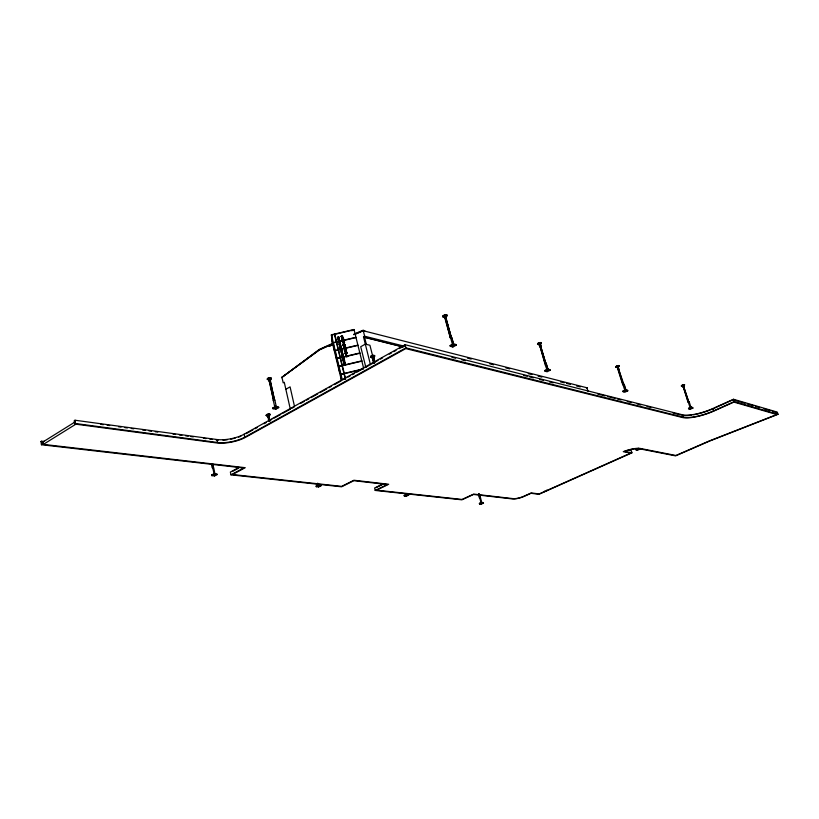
<?xml version="1.0" encoding="UTF-8"?>
<svg xmlns="http://www.w3.org/2000/svg" width="819" height="819" viewBox="0 0 819 819"><rect width="100%" height="100%" fill="white"/><g stroke="black" fill="none" stroke-linecap="round" stroke-linejoin="round"><path stroke-width="1.23" d="M346.58 356.439L347.225 355.948L347.358 356.644M341.656 354.125C341.431 354.852 342.823 353.306 343.069 353.706M343.192 345.833L343.018 345.106M344.881 349.908L344.338 350.204A2.119 1.955 -10.6 0 0 344.707 349.437L344.973 350.911M343.407 356.275L342.874 355.702M683.691 386.691L683.978 385.647L683.271 386.773L681.377 385.923L681.766 385.411M342.588 356.992L342.864 355.651M683.589 385.616L684.53 384.715M341.718 349.785L341.441 349.887M269.676 420.761L268.56 414.189M274.508 400.174L270.086 380.211L270.997 378.89L269.594 380.067L269.861 377.702L269.758 379.996L269.021 380.303L273.505 400.317L269.308 380.2M268.724 414.056C268.376 416.758 267.69 418.161 269.031 421.191M480.477 497.573L479.402 497.88L480.477 497.573L481.807 502.958L483.486 503.142L481.654 502.416L479.402 503.439L479.555 503.982L481.234 504.156L483.486 503.142M338.431 340.192C338.175 341.933 337.909 337.469 338.411 340.059M343.407 357.627L344.082 357.985L343.519 358.118A1.269 1.167 -10.8 0 0 343.785 358.507L344.041 358.906M481.654 502.416L483.343 502.6L481.091 503.613L479.402 503.439L481.224 502.907M340.018 345.853L340.438 346.007M345.045 350.542L344.912 351.013M374.263 362.725L373.024 357.811L373.382 355.497L373.372 357.893L372.758 358.077L374.007 362.94M344.164 365.141L344.134 364.731M683.701 387.09L683.957 387.367M683.783 386.64L683.23 386.722L688.114 402.436L689.291 402.057L688.451 402.283M343.345 358.21L343.519 358.794L343.253 357.719M345.925 355.763L345.905 355.671A3.194 2.948 -10.9 0 1 345.935 356.552L345.608 355.6M340.264 347.932L340.141 348.341M343.335 338.882L342.772 338.585L343.315 338.943M453.357 343.826L455.886 344.492L456.091 345.26L452.856 347L450.327 346.335L450.122 345.577L453.357 343.826L453.675 344.43L451.75 337.428L450.972 337.551L445.423 317.383C446.079 311.752 445.761 318.571 444.799 317.68L450.389 337.889L445.096 317.567L445.925 317.526L451.371 337.766L445.505 317.209L451.371 337.766M343.949 347.768L344.492 346.887A1.618 1.495 -10.3 0 0 345.034 347.225L345.761 347.44L345.086 346.969M340.745 350.317L341.288 350M338.063 338.032L337.909 337.397M339.885 344.574L339.742 343.919L340.008 344.697M343.693 345.055L343.601 345.792M540.253 342.67L539.701 345.116L540.376 342.649M340.612 349.682L340.54 350.266L340.602 349.631M343.775 347.461L344.226 348.464L344.226 347.921M623.945 384.346C627.6 399.344 624.948 381.285 623.044 384.531L617.68 367.731L618.345 365.632M618.437 365.53L618.181 367.373L623.32 384.684L622.757 384.735L617.403 367.741L615.693 366.84L618.089 367.475M539.557 346.007L540.847 345.577L539.936 345.679M342.127 353.501L342.322 354.955M688.922 402.283L683.599 386.435L683.978 384.746L684.377 385.135M546.683 368.929L544.696 363.513L545.874 363.37M211.701 474.948L214.189 473.597L216.953 473.894L217.096 474.59L214.598 475.941L211.845 475.644L211.701 474.948C216.687 476.545 210.923 465.376 213.37 467.844M547.911 368.98L550.184 370.219L547.123 371.765L545.055 371.222L544.85 370.526L547.911 368.98L547.706 369.778M344.717 351.136L345.792 350.358M340.571 346.007L340.653 345.679M343.427 356.93L343.171 356.449M683.548 386.67L684.346 385.401M341.359 352.068L342.199 352.006L341.369 352.119A1.095 1.003 -10.9 0 0 341.595 351.781L342.332 351.74A1.505 1.392 -10.7 0 1 341.707 351.474L341.523 351.505M343.028 356.879L342.997 356.183M342.004 355.159L342.956 354.822M344.093 358.773L343.826 358.046M340.868 349.744L341.861 349.498M212.264 467.854L213.022 467.946M213.544 474.221L214.22 473.853M269.594 380.026L274.252 400.153M269.932 380.835L270.628 380.968M346.161 350.901L345.618 351.351L345.782 350.276M268.468 416.206L269.502 420.915M268.652 416.062L269.963 421.058M269.052 418.202L269.062 418.181M274.017 400.01L269.625 379.883M344.727 346.867L344.328 346.621A1.781 1.638 -10.5 0 1 343.908 347.338L343.458 347.686M445.597 317.567L446.294 316.298L445.925 317.526M343.181 359.285L343.13 357.678L342.926 358.507M342.455 358.026L343.335 358.261L342.465 358.466L343.141 357.729M689.956 408.742L690.192 407.872L688.503 408.353L690.161 409.326L692.905 408.077L692.71 407.493L691.256 407.104L688.503 408.353L690.161 409.326M341.697 337.776C345.208 336.578 340.305 338.923 341.984 337.059M618.13 367.588L618.427 366.543M341.605 350.123L341.789 350.849M343.048 355.528L342.045 356.531L342.915 355.815M618.212 368.652L617.731 368.407M267.987 417.362L269.41 417.014L268.059 417.332M274.826 407.248L273.27 400.245L274.734 400.112M274.805 407.176L275.573 406.746M343.274 356.746L342.997 355.569M342.332 338.513L342.158 340.018M344.062 342.854C340.653 344.144 345.178 340.141 342.905 341.851L344.021 341.277M344.144 360.483C343.57 361.978 344.594 360.258 343.038 360.626L344.072 359.602L344.41 360.032M340.039 348.515C340.888 349.918 340.561 346.652 340.438 348.014M341.646 347.993L340.827 348.556L340.96 347.962M342.137 339.926L341.779 340.663A2.457 2.262 -10.5 0 0 342.444 339.793L342.854 340.653M540.56 343.806L540.038 344.994L540.745 343.837L540.325 344.963L545.833 363.329M342.823 358.65L343.294 358.098M343.489 359.019L343.468 358.272L343.12 358.814M374.549 362.817C373.587 355.63 371.304 356.511 373.72 363.042M342.567 336.65L341.799 337.674M340.97 349.867L340.724 350.266M345.915 352.18L346.13 354.136L345.915 352.037M343.611 339.946L343.642 339.721A1.423 1.31 -10.1 0 1 343.181 339.506M344.42 344.021L343.745 344.021L344.43 345.475M345.219 344.809L344.564 345.055L344.379 343.867M372.717 359.203C372.625 357.432 375.297 359.357 372.829 359.08M683.701 387.592L683.107 387.397L684.121 387.418M342.782 344.676L343.785 344.164M374.048 358.742L373.198 359.05M343.714 359.019L343.99 358.661A1.945 1.792 -11 0 0 343.96 358.016L343.949 357.954A1.945 1.792 -11 0 1 343.908 358.599M319 485.247L318.12 485.503M346.488 349.856L345.946 349.641M344.881 364.332L344.42 364.086M445.802 318.212C446.058 319.154 445.004 318.243 445.823 318.192M344.43 364.148L344.963 364.179M445.823 317.598L446.191 316.369M344.349 345.638L345.27 344.994M450.972 337.551L450.194 337.807L450.88 337.991M346.068 355.026L346.724 355.364M341.943 355.978L342.414 356.49L341.933 355.927M342.905 358.251L342.762 357.719L343.028 358.968M341.236 347.174L341.574 348.659M343.601 344.615L343.724 343.929M343.304 337.469L343.018 337.223M341.482 350.471C340.274 351.494 343.591 349.119 340.663 350.399M346.345 355.364L346.601 356.48M344.523 347.952L344.123 347.491M374.692 362.909L373.218 357.975L373.894 356.767M373.986 356.695L373.218 357.975M374.222 356.726L373.546 357.934M586.322 387.807L587.377 387.889L363.022 330.671L353.685 334.705M269.492 381.019L270.567 380.753M618.754 369.359L618.601 369.287M269.175 420.782L268.202 416.359L269.789 415.069L268.693 416.339L269.809 420.986M341.4 351.75L341.257 351.945A1.054 0.973 -10.9 0 0 341.513 351.443L341.707 351.433M406.654 494.727L404.197 495.434L404.351 496.017L406.306 496.232L408.64 495.116L406.531 494.318L408.64 495.116M274.59 400.112L270.168 380.149L270.997 378.89M540.151 344.676L545.536 363.37M343.56 344.215C343.509 345.383 344.789 345.69 343.632 345.557M343.059 359.121L343.509 358.742M343.325 360.544L344.359 360.247M342.966 354.392L341.82 354.699M343.601 356.838L342.895 357.125M373.843 362.428L372.44 358.087M344.031 342.946L343.345 343.1M478.961 494.052L480.006 497.594M342.465 354.013L342.516 354.494M342.158 357.002L342.496 356.408M341.892 349.365L342.199 350.041M340.755 351.003L340.909 350.849M340.223 345.331L339.414 345.731M617.956 367.506L623.883 384.408M341.687 335.964L341.728 336.599M342.025 336.906C342.055 335.636 343.448 335.595 341.994 337.152M345.27 364.23L345.608 364.905L345.28 364.281M342.311 354.893L341.718 355.282L342.178 354.903M347.092 355.426L347.911 355.917L347.389 355.692M339.117 341.482L339.097 342.465A1.024 0.942 -10.7 0 0 339.312 341.963M683.609 386.445L688.779 402.272M683.63 386.558L683.978 384.746L683.271 384.961M342.762 357.719L342.772 358.282A1.577 1.454 -11 0 1 342.485 358.691L342.813 358.599M340.694 350.675L341.38 350.174M346.068 351.218L346.007 350L344.666 350.624M347.42 356.531L346.324 356.623M342.537 357.238L342.721 356.439M339.445 345.864L339.783 345.72A1.464 1.351 -10.6 0 0 340.264 346.232A1.863 1.71 -10.8 0 1 339.66 346.734L340.837 346.509M337.95 338.104L337.899 337.346M332.688 343.376L319.308 349.406L281.49 377.641L319.39 349.744L332.698 343.765M281.746 377.498L319.645 349.805L332.954 343.826M267.485 379.177L269.922 380.118M269.256 380.866L269.461 381.449M445.178 318.202L446.427 318.448L445.751 317.997M238.841 467.495L230.374 472.061L230.948 474.836L243.652 468.007L41.452 444.748L40.95 441.502L44.277 441.308M628.787 450.122L631.234 450.593L631.94 452.825L624.59 451.443L625.143 451.238A13.473 3.44 -16.9 0 1 639.27 448.74L675.583 455.876L709.469 441.124L778.05 414.301L777.262 412.1L733.466 399.262L712.837 408.538A23.843 6.429 -18 0 1 682.493 414.813L405.098 344.717L244.134 434.203A19.789 6.706 -11.6 0 1 216.943 439.527L75 420.229L74.171 420.751L74.713 424.037L216.728 442.946A21.048 7.084 -11.6 0 0 245.628 437.274L405.763 348.607L682.452 417.526A24.846 6.654 -18 0 0 714.045 410.984L733.855 402.098L776.832 414.537L709.131 441.011L675.921 455.477L640.857 448.566A14.384 3.675 -16.9 0 0 623.269 451.668L630.732 453.081L539.178 493.929L531.224 492.936L523.372 496.457A7.596 1.894 -15.6 0 1 513.196 498.638L473.699 494.082L462.049 499.447L376.566 490.161L388.687 484.264L353.921 480.241L341.636 486.363L232.524 474.518L245.239 467.69L42.25 444.246L41.452 444.748M75.42 421.724L42.987 441.943L43.366 444.379L75.829 424.191M74.713 424.037L75.543 423.525L217.537 442.485A19.81 6.675 -11.6 0 0 244.758 437.151L405.917 347.86L683.271 417.147A23.864 6.388 -18 0 0 713.625 410.872L734.285 401.607L778.05 414.301M540.714 345.874L539.434 345.915M351.832 330.774L354.013 329.504L363.493 367.68M363.022 330.671L364.844 330.907L363.216 330.159L353.828 334.224M370.526 364.916L363.503 336.896L364.65 336.23L404.197 346.161M285.841 389.281L290.08 386.865L294.492 406.347M272.778 407.964L275.645 406.357L278.552 406.848L278.716 407.606L275.86 409.203L272.952 408.712L272.778 407.964L275.686 408.456L275.86 409.203M272.952 408.712L275.808 407.104L278.716 407.606M246.12 433.701L252.825 429.975M255.067 428.736L257.299 427.487M264.015 423.761L266.247 422.522M269.605 420.659L271.847 419.41M274.078 418.171L280.794 414.445M283.026 413.196L289.742 409.469M291.973 408.231L294.216 406.982M300.921 403.255L304.279 401.392M306.511 400.153L308.753 398.904M310.985 397.665L317.7 393.939M319.932 392.69L326.648 388.964M328.88 387.725L331.122 386.476M334.48 384.613L341.185 380.886M343.427 379.647L345.659 378.398M347.901 377.16L350.133 375.911M352.375 374.672L354.607 373.433M356.849 372.184L363.554 368.458M365.796 367.219L369.144 365.356M371.386 364.107L378.091 360.38M380.333 359.142L382.565 357.893M389.281 354.166L391.513 352.928M393.755 351.679L395.986 350.44M399.344 348.577L404.934 345.464M617.69 368.284L618.427 368.212M618.662 368.458L617.608 368.581M211.845 475.644L214.332 474.293L217.096 474.59M450.327 346.335L453.562 344.584L456.091 345.26M453.726 345.659L455.886 344.492M233.005 471.171L238.298 468.325M683.271 385.913L683.978 385.647M480.057 497.757L479.023 493.97M316.308 486.701L318.724 485.483L321.038 485.728L320.884 485.094L318.581 484.848L316.165 486.066L316.308 486.701L318.611 486.947L321.038 485.728M545.055 371.222L548.126 369.666L550.184 370.219M317.741 483.159L318.274 485.493L316.165 486.066L318.468 486.312L320.884 485.094M340.714 347.88L339.875 347.584L340.55 347.42L340.346 348.28M383.415 483.691L374.611 487.991L375.204 490.438L461.896 499.825L473.525 494.461L512.51 498.945A8.466 2.119 -15.6 0 0 523.853 496.519L531.009 493.304L538.953 494.287L631.94 452.825M375.962 487.704L382.565 484.479M375.204 490.438L387.315 484.541L353.849 480.692L341.574 486.803L230.948 474.836M404.351 496.017L406.685 494.911M623.177 391.738L626.085 390.346L627.794 390.806L625.88 389.711L622.972 391.093L623.177 391.738L624.897 392.188L627.794 390.806M406.941 495.27L408.497 494.533L406.828 494.615M682.073 385.237L683.302 384.899M682.104 385.35L682.903 385.073M372.788 358.773L373.966 358.609M479.555 503.982L481.807 502.958M688.697 408.937L691.451 407.688L692.905 408.077M714.414 408.128L733.036 399.764L744.983 403.255M638.625 448.812L638.451 448.259L635.943 449.375L636.117 449.928L638.625 448.812L640.079 449.099L639.905 448.546L637.397 449.662M640.079 449.099L637.571 450.215L636.117 449.928M355.108 334.265L363.278 330.743L364.65 336.23M329.33 346.079L332.821 344.574M329.586 346.14L333.077 344.635M617.823 368.212L618.754 368.161M340.294 343.745L338.902 343.611L340.469 343.243L339.291 343.97M345.352 365.294L344.686 365.417L345.403 365.274M341.492 336.445L341.124 336.445M341.257 336.957L342.311 336.486M341.697 339.394L342.567 339.435M340.827 348.556L341.288 348.147M544.86 363.513L539.639 345.045L537.489 344.113L539.66 345.034L545.106 363.38M269.605 380.722C267.936 381.91 271.857 380.661 269.861 381.419M212.008 464.148L212.5 467.905L211.701 464.199M269.041 380.292L267.137 379.238M372.512 358.118L370.536 357.043L372.727 357.985M689.833 406.797L683.281 386.681L681.388 385.964M266.236 415.479L268.284 416.39L269.287 421.099M625.358 390.468L622.972 391.093L624.692 391.554M479.535 497.87L478.521 494.236M682.841 384.91L683.66 384.695M404.197 495.434L406.07 494.891M544.85 370.526L547 369.983M540.079 345.454L540.837 345.505M452.784 344.379L453.624 344.369M335.258 350.737L338.257 350.03L340.1 357.616L337.09 358.323L337.889 365.683M357.954 345.393L338.564 349.959L340.407 357.545L359.838 352.958M341.206 349.959L341.83 349.662M344.615 350.419L346.007 350M341.308 352.446L342.373 352.139L342.547 352.835L341.472 352.487M341.584 352.979L342.352 352.661M341.462 353.112L342.403 352.866M344.881 352.661C346.98 352.692 343.376 354.013 345.772 352.672M347.102 353.286L346.846 352.201C346.027 352.641 346.908 353.521 346.857 353.337M345.997 352.498L346.846 352.201M345.321 353.419L345.925 353.276M346.171 353.214L346.785 353.071M345.956 353.398L345.157 353.798M341.574 354.719L343.222 354.31M337.162 358.609L340.172 357.903L342.014 365.53L339.005 366.236L339.711 373.229M359.91 353.245L340.479 357.831L342.322 365.448L361.793 360.851M342.496 358.19L343.038 357.944M342.946 360.237L344.523 359.869M343.059 360.851L344.717 360.462L343.1 361.036M343.857 362.95L345.137 362.756L343.745 363.134L343.55 362.346L344.942 361.967L345.137 362.756M344.451 363.349L344.226 361.803L344.461 363.401M344.492 363.943L344.656 365.387M361.865 361.138L342.393 365.735L344.256 373.392L363.769 368.775M360.176 369.922L344.318 373.679L345.659 379.177M341.349 379.996L332.207 342.147L331.408 334.797L354.013 329.504M354.084 329.791L331.47 335.084L332.279 342.424M342.107 336.107L341.359 335.923M337.889 338.575L337.602 337.408L338.759 337.141L339.189 338.257L338.882 336.978L337.438 337.377L337.745 338.616L337.756 338.052M341.472 336.363L340.745 336.425M341.687 336.404L342.209 336.537M341.492 336.875L342.301 336.681M338.667 337.735L338.421 337.274M337.827 338.339L339.046 338.298M337.745 338.616L339.189 338.257M338.605 339.22L338.892 340.397L338.79 339.23M343.059 340.52L342.711 339.148L343.755 338.902L342.598 338.656M341.84 339.445L342.444 339.301M355.948 337.295L336.599 341.83L334.776 334.306M333.364 342.895L336.353 342.188L338.186 349.744L335.186 350.45L336.015 357.893M356.019 337.571L336.66 342.117L338.503 349.672L357.893 345.106M338.493 341.84L339.138 341.625M339.281 341.441L340.028 341.482M342.915 342.096L344.543 342.117M342.936 342.311L343.775 342.107M344.594 342.322L344.041 342.229M339.056 344.4L340.684 343.878L339.066 344.451M343.038 345.198L343.018 344.84M343.376 344.441L343.263 345.649M340.274 345.536L340.97 345.311M343.97 343.98L344.564 344.625M343.755 345.249L344.328 345.024M340.663 347.696L339.987 348.055M682.821 385.913L682.053 386.046M274.058 400.389L273.27 400.245M342.649 341.953L342.885 341.636M683.609 384.756L684.674 384.93M481.234 504.156L480.763 502.856L481.838 502.59M625.747 390.253L627.6 390.172M549.979 369.523L547.952 369.625L546.038 363.247M624.866 390.591L625.88 389.711L626.085 390.346M682.196 386.087L681.449 385.882M341.257 346.386L340.499 346.181M343.519 358.118L343.54 357.586M344.553 364.322L344.819 365.305M342.813 354.678L343.11 354.852M344.134 365.254L344.318 365.325A2.682 2.477 -11.3 0 0 344.287 364.639L344.287 364.639A2.682 2.477 -11.3 0 1 344.308 365.274L344.318 365.325M345.782 347.174L344.953 346.918M40.95 441.502L43.479 441.799M345.403 345.413L344.645 345.137M100.788 424.355L103.327 424.692M107.125 425.215L109.664 425.552M118.53 426.76L121.069 427.098M124.867 427.62L127.406 427.958M131.214 428.47L133.743 428.818M142.619 430.016L145.147 430.364M148.956 430.876L151.484 431.224M155.293 431.736L157.821 432.084M173.034 434.142L175.573 434.479M179.371 435.002L181.91 435.339M185.708 435.862L188.247 436.199M190.776 436.547L193.315 436.885M203.45 438.257L205.989 438.605M209.787 439.117L212.326 439.465M342.537 351.935L341.82 351.72M406.848 494.522L405.825 494.901M363.503 336.896L402.999 346.775M364.588 337.377L403.061 347M451.883 357.289L455.589 358.231M461.773 359.787L465.479 360.718M523.536 375.348L527.252 376.279M529.719 376.904L533.425 377.835M539.598 379.392L543.304 380.323M549.488 381.879L553.194 382.811M597.665 394.021L605.077 395.884M607.555 396.509L614.967 398.372M617.434 398.996L621.14 399.928M627.313 401.484L631.019 402.416M637.202 403.972L640.908 404.914M647.082 406.47L650.788 407.401M673.023 413.001L680.446 414.864M467.506 358.138L471.222 359.091M489.813 363.831L493.529 364.783M505.927 367.946L509.643 368.898M528.245 373.638L531.961 374.59M538.155 376.167L541.881 377.119M560.472 381.859L564.189 382.811M566.666 383.435L570.393 384.387M576.586 385.974L580.302 386.916M586.414 387.643L587.377 387.889M747.368 403.951L753.347 405.692M755.732 406.388L759.315 407.442M764.096 408.835L770.065 410.585M772.45 411.281L776.033 412.326M346.509 349.948L345.72 349.457M214.936 473.884L214.189 473.597L214.332 474.293M548.024 369.471L546.642 369.942M343.632 340.039L343.284 339.772A1.751 1.607 -10.1 0 1 342.711 339.148M319.072 485.083L318.581 484.848L318.724 485.483M689.977 407.872L691.256 407.104L691.451 407.688M445.167 317.608L442.792 316.605L444.83 317.659M343.949 343.888L344.175 344.819M266.185 415.438L268.018 416.472M343.284 355.989L342.782 356.48M276.341 406.808L275.645 406.357L275.808 407.104M344.768 345.475L344.359 343.775L344.584 344.717M346.427 356.828L345.997 355.282M339.322 341.881L339.506 342.086A1.372 1.259 -10.5 0 0 340.213 342.373L339.967 342.117A1.208 1.106 -10.5 0 1 339.496 341.81M338.431 337.909L338.278 337.315M733.466 399.262L734.285 401.607M733.036 399.764L733.24 400.348M713.451 409.234L713.247 408.661A24.826 6.695 -18 0 1 710.442 409.848M712.837 408.538L713.625 410.872M689.291 402.057L691.011 407.575M682.493 414.813L683.271 417.147M623.003 384.746L624.498 389.424M586.967 387.971L587.991 391.287M546.109 363.104L548.126 369.666M540.018 344.686L545.73 363.39M546.764 490.11L546.918 490.642M544.471 491.124L544.635 491.666M451.699 337.602L453.624 344.604M450.675 338.022L452.6 345.014L450.122 345.577L452.651 346.242L452.856 347M479.299 494.092L480.21 497.757M478.757 494.185L481.091 502.927M405.098 344.717L405.917 347.86M374.324 362.571L369.922 345.249L365.315 344.123L360.718 346.734L365.878 367.496M406.163 495.649L406.306 496.232M364.527 337.152L366.339 344.379M341.359 352.078L341.615 353.071M334.469 334.387L336.292 341.902L333.292 342.608L334.142 350.143M345.342 379.248L344.011 373.761L340.991 374.467L341.564 380.211M331.408 334.797L342.322 379.965M318.468 486.312L318.611 486.947M290.336 409.234L284.265 382.268L283.21 382.872L282.012 377.549M339.783 345.72L339.793 345.782A1.464 1.351 -10.6 0 0 340.274 346.283M274.805 399.877L276.341 406.961M344.707 349.437L344.727 349.518A2.119 1.955 -10.6 0 1 344.359 350.286M343.396 344.4L343.478 345.137M345.403 353.736L345.966 353.48M244.134 434.203L244.758 437.151M216.943 439.527L217.537 442.485M213.657 467.516L214.957 473.996M212.756 464.035L213.411 467.762L212.51 464.025M212.223 463.861L213.073 467.618M212.203 463.974L212.94 467.649M214.465 475.245L214.598 475.941M75 420.229L75.543 423.525M41.749 441.001L42.25 444.246M339.783 373.505L339.066 366.523L342.086 365.817L343.939 373.464L340.919 374.181L341.492 379.934M342.629 341.861L342.659 342.516M240.899 436.261A21.028 7.125 -11.6 0 1 238.554 437.121M235.217 438.145A21.028 7.125 -11.6 0 1 233.476 438.595M232.606 438.8A21.028 7.125 -11.6 0 1 230.835 439.179M227.293 439.762A21.028 7.125 -11.6 0 1 222.973 440.172M218.233 440.182A21.028 7.125 -11.6 0 1 216.124 439.977M709.479 410.237A24.826 6.695 -18 0 1 693.55 414.793M691.707 415.09A24.826 6.695 -18 0 1 681.674 415.182M268.233 379.432A1.914 0.717 -12.1 0 1 267.997 378.368A1.914 0.717 -12.1 0 1 270.854 377.948A1.914 0.717 -12.1 0 1 270.096 379.156M268.171 379.299A1.945 0.727 -12.1 0 1 268.059 378.153A1.945 0.727 -12.1 0 1 271.017 377.866A1.945 0.727 -12.1 0 1 269.594 379.166M617.004 366.994A1.618 0.512 -17.6 0 1 616.349 366.328A1.618 0.512 -17.6 0 1 618.888 365.694A1.618 0.512 -17.6 0 1 617.802 366.789M616.942 367.076A1.822 0.573 -17.6 0 1 616.205 366.328A1.822 0.573 -17.6 0 1 619.051 365.612A1.822 0.573 -17.6 0 1 617.833 366.851M538.615 344.349A1.761 0.614 -16.8 0 1 538.237 343.468A1.761 0.614 -16.8 0 1 540.837 342.823A1.761 0.614 -16.8 0 1 540.315 343.919M538.953 344.4A1.986 0.696 -16.8 0 1 537.981 343.53A1.986 0.696 -16.8 0 1 541.103 342.751A1.986 0.696 -16.8 0 1 539.946 344.154M538.462 344.308A1.976 0.696 -16.8 0 1 538.155 343.243A1.976 0.696 -16.8 0 1 541.144 342.649A1.976 0.696 -16.8 0 1 539.905 344.021M538.554 344.226A1.802 0.635 -16.8 0 1 538.175 343.335A1.802 0.635 -16.8 0 1 540.827 342.67A1.802 0.635 -16.8 0 1 540.284 343.796M444.154 316.892A1.945 0.758 -15.4 0 1 443.54 315.858A1.945 0.758 -15.4 0 1 446.427 315.141A1.945 0.758 -15.4 0 1 446.038 316.421A2.181 0.85 -15.4 0 0 446.468 315.018A2.181 0.85 -15.4 0 0 443.151 316.021A2.181 0.85 -15.4 0 0 444.563 316.953M444.522 316.81A2.181 0.85 -15.4 0 1 443.11 315.868A2.181 0.85 -15.4 0 1 446.427 314.865A2.181 0.85 -15.4 0 1 446.12 316.329M444.093 316.758A1.986 0.768 -15.4 0 1 443.468 315.704A1.986 0.768 -15.4 0 1 446.406 314.977A1.986 0.768 -15.4 0 1 446.017 316.277M267.608 415.591A1.792 0.624 -12.2 0 1 266.779 414.793A1.792 0.624 -12.2 0 1 269.564 414.23A1.792 0.624 -12.2 0 1 268.939 415.325M267.997 415.489A2.007 0.696 -12.2 0 1 266.4 414.783A2.007 0.696 -12.2 0 1 269.584 413.984A2.007 0.696 -12.2 0 1 269.001 415.233M371.519 357.258A1.873 0.706 -14 0 1 371.631 356.091A1.873 0.706 -14 0 1 374.406 355.835A1.873 0.706 -14 0 1 372.86 357.135A2.109 0.788 -14 0 0 374.611 355.763A2.109 0.788 -14 0 0 371.498 356.05A2.109 0.788 -14 0 0 371.376 357.35M371.345 357.207A2.109 0.788 -14 0 1 371.468 355.896A2.109 0.788 -14 0 1 374.58 355.62A2.109 0.788 -14 0 1 372.84 357.074M371.468 357.125A1.914 0.717 -14 0 1 371.57 355.937A1.914 0.717 -14 0 1 374.396 355.681A1.914 0.717 -14 0 1 372.829 357.002M346.376 350.102A1.679 1.546 -10.3 0 1 345.782 349.846M342.424 339.701A2.457 2.262 -10.5 0 1 341.758 340.571M372.942 358.783L373.566 358.661L372.942 358.783M373.259 360.053L373.884 359.93L373.259 360.053M270.219 382.125L270.29 382.125M268.786 416.963L268.786 416.963M445.7 319.686L446.345 319.564L445.731 319.645M540.212 346.939L540.786 346.826L540.212 346.939M345.168 347.297L345.157 348.628L345.157 347.338M339.342 338.984L339.486 340.438L339.322 339.005M344.83 362.121L343.724 362.438C343.335 363.472 345.649 362.704 344.84 362.182"/></g></svg>
